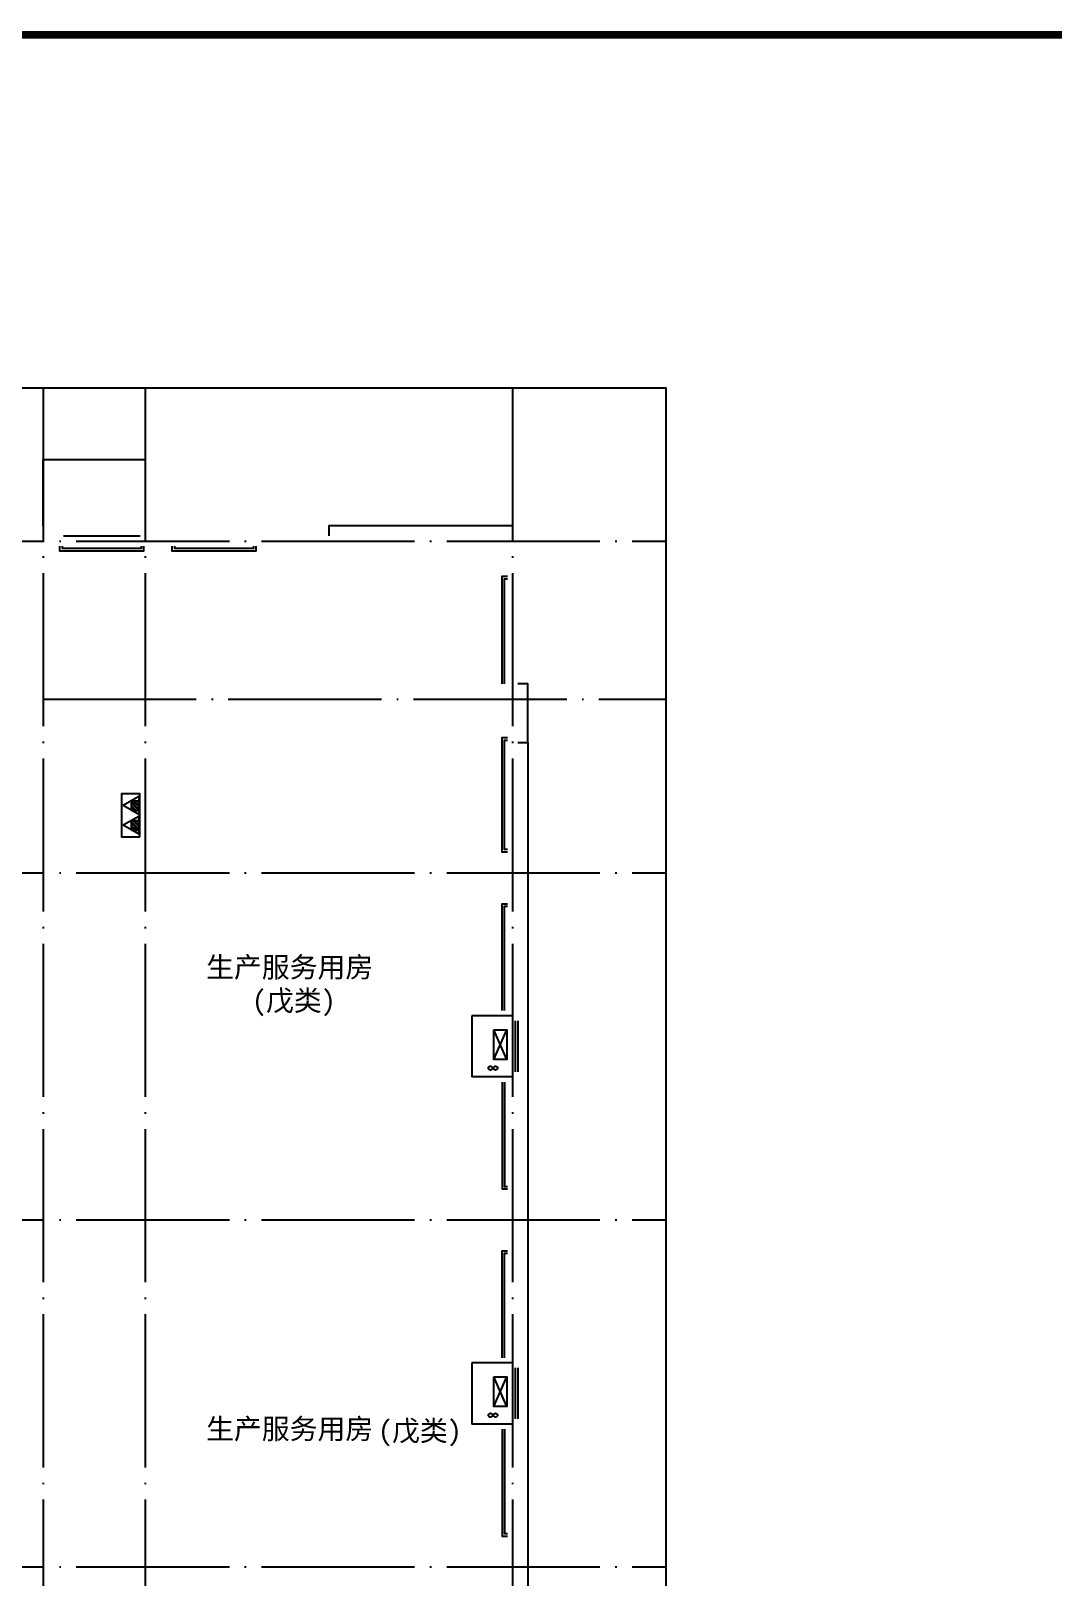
# Model space of a CAD drawing. Extents: x 5412679 to 5683609, y 301830 to 763830.
# Drawn here: x 5484074 to 5504102, y 585115 to 615405 of the extents above; entities that cross this region are included whole.
import ezdxf

# ---------------------------------------------------------------- set-up
doc = ezdxf.new("R2010")
doc.units = 0
doc.header["$LTSCALE"] = 1000
doc.header["$MEASUREMENT"] = 0
doc.linetypes.add('DOTE', pattern=[2.42, 2, -0.2, 0.02, -0.2])
doc.layers.get('Defpoints').update_dxf_attribs({"color": 56})
for name, color, linetype in [('DOTE', 252, 'DOTE'), ('PUB_TEXT', 7, 'Continuous'), ('PUB_TITLE', 4, 'Continuous'), ('WALL', 30, 'Continuous')]:
    doc.layers.add(name, color=color, linetype=linetype)
doc.styles.add('黑体', font='simhei.ttf', dxfattribs={"width": 0.6})

# ---------------------------------------------------------------- blocks, each defined once
blk = doc.blocks.new('A$C09E87549')
h = blk.add_hatch()
h.set_pattern_fill('ANSI32', color=6, scale=92.565, angle=180, style=0)
h.set_pattern_definition([(225, (650584.016, -313493.7), (24.5450022, -24.5450022), []), (225, (650567.653, -313493.7), (24.5450022, -24.5450022), [])])
h.paths.add_polyline_path([(93, 132), (213, 132), (213, 222), (93, 222)])
h = blk.add_hatch()
h.set_pattern_fill('ANSI32', color=6, scale=92.565, angle=180, style=0)
h.set_pattern_definition([(225, (650829.586, -313493.7), (24.5450022, -24.5450022), []), (225, (650813.222, -313493.7), (24.5450022, -24.5450022), [])])
h.paths.add_polyline_path([(458, 132), (458, 222), (338, 222), (338, 132)])
at = {"color": 6}
for p, q in [((42, 222), (263, 222)), ((42, 222), (153, 26)), ((93, 132), (93, 222)), ((263, 222), (153, 26)), ((213, 132), (213, 222)), ((288, 222), (509, 222)), ((288, 222), (398, 26)), ((338, 132), (338, 222)), ((509, 222), (398, 26)), ((458, 132), (458, 222)), ((213, 132), (93, 132)), ((458, 132), (338, 132))]:
    blk.add_line(p, q, dxfattribs=at)
at = {"color": 6, "ltscale": 0.5, "const_width": 12}
blk.add_lwpolyline([(540, 6), (6, 6), (6, 236), (540, 236), (540, 6)], dxfattribs=at)
at = {"color": 6}
blk.add_lwpolyline([(540, 236), (6, 236), (6, 6), (540, 6)], close=True, dxfattribs=at)

msp = doc.modelspace()

# ---------------------------------------------------------------- linework, layer by layer
at = {"linetype": 'ByBlock'}
for p, q in [((5493812, 601462), (5493812, 565712)), ((5493400, 595257), (5493146, 595836)), ((5493146, 595257), (5493400, 595836)), ((5493512, 596012), (5493512, 595012)), ((5493562, 596012), (5493562, 595012)), ((5493612, 596012), (5493612, 595012)), ((5493512, 589212), (5493512, 588212)), ((5493562, 589212), (5493562, 588212)), ((5493612, 589212), (5493612, 588212)), ((5493400, 588457), (5493146, 589036)), ((5493146, 588457), (5493400, 589036))]:
    msp.add_line(p, q, dxfattribs=at)
for points in [[(5484312, 605712), (5484312, 607012), (5486312, 607012), (5486312, 605712)], [(5484712, 605512), (5486212, 605512)], [(5484636, 605313), (5484636, 605219), (5486289, 605219), (5486289, 605313)], [(5484686, 605313), (5484686, 605269), (5486239, 605269), (5486239, 605313)], [(5486838, 605313), (5486838, 605219), (5488490, 605219), (5488490, 605313)], [(5486888, 605313), (5486888, 605269), (5488440, 605269), (5488440, 605313)], [(5493306, 602612), (5493306, 604724), (5493412, 604724)], [(5493356, 602612), (5493356, 604674), (5493412, 604674)], [(5493412, 599316), (5493306, 599316), (5493306, 601560), (5493412, 601560)], [(5493412, 599366), (5493356, 599366), (5493356, 601510), (5493412, 601510)], [(5493306, 596212), (5493306, 598307), (5493412, 598307)], [(5493356, 596212), (5493356, 598257), (5493412, 598257)], [(5493306, 594812), (5493306, 592718), (5493412, 592718)], [(5493356, 594812), (5493356, 592768), (5493412, 592768)], [(5493306, 589412), (5493306, 591507), (5493412, 591507)], [(5493356, 589412), (5493356, 591457), (5493412, 591457)], [(5493306, 588012), (5493306, 585918), (5493412, 585918)], [(5493356, 588012), (5493356, 585968), (5493412, 585968)]]:
    msp.add_lwpolyline(points, dxfattribs=at)
for points in [[(5493146, 595836), (5493400, 595836), (5493400, 595257), (5493146, 595257)], [(5493146, 589036), (5493400, 589036), (5493400, 588457), (5493146, 588457)]]:
    msp.add_lwpolyline(points, close=True, dxfattribs=at)
for centre in [(5493077, 595086), (5493178, 595086), (5493077, 588286), (5493178, 588286)]:
    msp.add_circle(centre, 38.5, dxfattribs=at)
at = {"layer": 'Defpoints', "ltscale": 2}
msp.add_lwpolyline([(5430512, 608412), (5496512, 608412), (5496512, 562212), (5430512, 562212)], close=True, dxfattribs=at)
at = {"layer": 'DOTE', "ltscale": 1.5}
for p, q in [((5484312, 608412), (5484312, 562212)), ((5486312, 608412), (5486312, 562212)), ((5493512, 608412), (5493512, 562212)), ((5430512, 605412), (5496512, 605412)), ((5484312, 602312), (5496512, 602312)), ((5430512, 598912), (5496512, 598912)), ((5492712, 596112), (5492712, 594912)), ((5493512, 596112), (5492712, 596112)), ((5493512, 594912), (5492712, 594912)), ((5430512, 592112), (5496512, 592112)), ((5492712, 589312), (5492712, 588112)), ((5493512, 589312), (5492712, 589312)), ((5493512, 588112), (5492712, 588112)), ((5430512, 585312), (5496512, 585312))]:
    msp.add_line(p, q, dxfattribs=at)
at = {"layer": 'PUB_TITLE', "linetype": 'ByBlock', "const_width": 150}
msp.add_lwpolyline([(5416429, 555330), (5522629, 555330), (5522629, 615330), (5416429, 615330)], close=True, dxfattribs=at)
at = {"layer": 'WALL', "linetype": 'ByBlock'}
for points in [[(5493512, 605712), (5489911, 605712), (5489911, 605512)], [(5493612, 601462), (5493812, 601462), (5493812, 602612), (5493612, 602612)]]:
    msp.add_lwpolyline(points, dxfattribs=at)

# ---------------------------------------------------------------- block references
at = {"ltscale": 0.5, "xscale": 1.579500000196276, "yscale": 1.579500000196276, "zscale": 1.579500000196276, "rotation": 270}
msp.add_blockref('A$C09E87549', (5485838, 600471), dxfattribs=at)

# ---------------------------------------------------------------- texts
at = {"layer": 'PUB_TEXT', "style": '黑体'}
for s, p in [('生产服务用房', (5487507, 596864)), ('(戊类)', (5488408, 596209)), ('生产服务用房', (5487507, 587819)), ('(戊类)', (5490877, 587781))]:
    msp.add_text(s, height=400, dxfattribs=at).set_placement(p)

doc.saveas('drawing.dxf')
